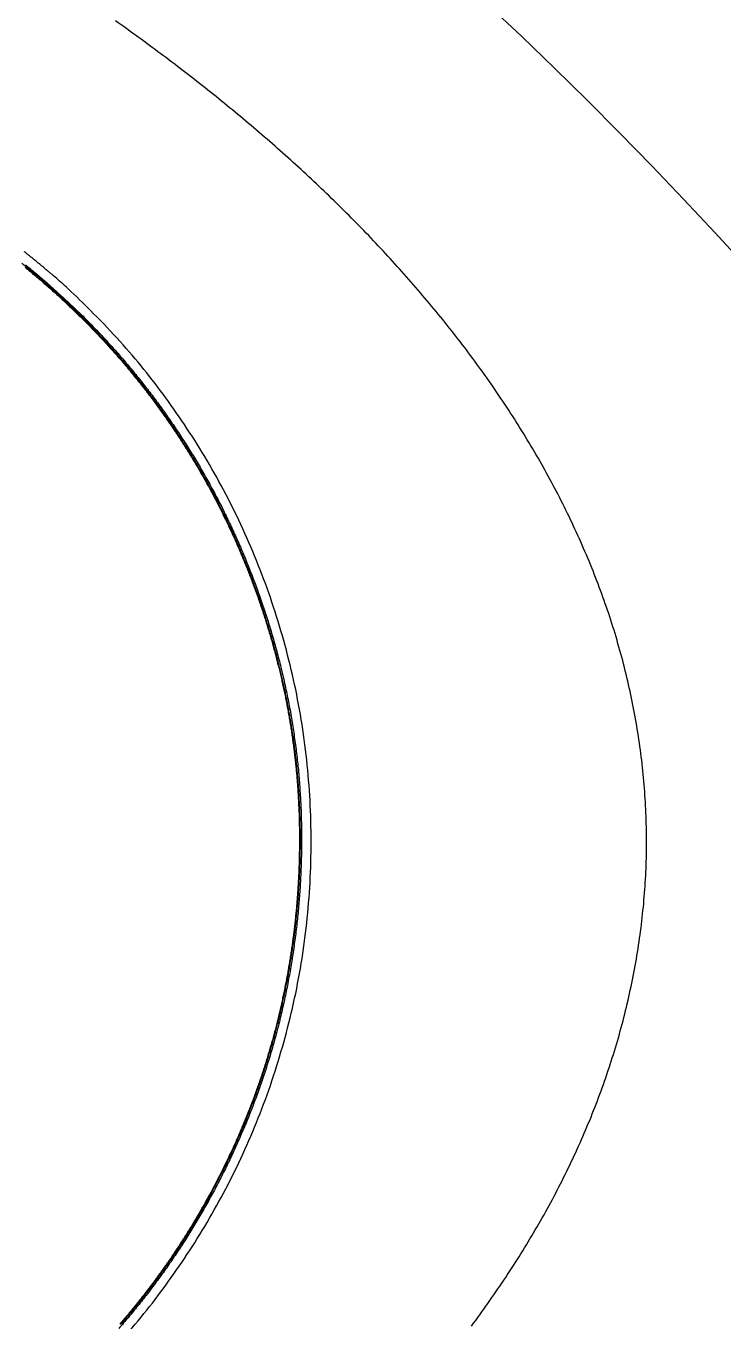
# Model space of a CAD drawing. Extents: x 956 to 1028, y 499 to 635.
# Drawn here: x 1004.22 to 1004.949, y 513.612 to 514.967 of the extents above; entities that cross this region are included whole.
import ezdxf

# ---------------------------------------------------------------- set-up
doc = ezdxf.new("R2010")
doc.units = 0
doc.header["$MEASUREMENT"] = 0
doc.layers.add('1', color=4, linetype='Continuous')
doc.layers.add('DIM', color=3, linetype='Continuous')

# ---------------------------------------------------------------- blocks, each defined once
blk = doc.blocks.new('1486201(2016_HS CONTROLS')
at = {"layer": '1', "linetype": 'Continuous'}
for points in [[(-8.5604, -0.5058, 0.005965), (-8.5433, -0.4821, 0.006213), (-8.5267, -0.4579, 0.006457), (-8.5108, -0.4333, 0.006762), (-8.4956, -0.4083, 0.007037), (-8.4811, -0.3829, 0.007351), (-8.4674, -0.357, 0.007633), (-8.4546, -0.3307, 0.007955), (-8.4426, -0.3041, 0.008249), (-8.4314, -0.277, 0.008589), (-8.4213, -0.2495, 0.008793), (-8.4121, -0.2217, 0.008934), (-8.4039, -0.1935, 0.009061), (-8.3968, -0.165, 0.009212), (-8.3907, -0.1363, 0.009367), (-8.3857, -0.1074, 0.009561), (-8.3819, -0.0784, 0.009759), (-8.3792, -0.0492, 0.010005), (-8.3777, -0.0199, 0.010204), (-8.3774, 0.0093, 0.010402), (-8.3784, 0.0386, 0.010369), (-8.3805, 0.0678, 0.010102), (-8.3838, 0.097, 0.009894), (-8.3883, 0.1259, 0.009696), (-8.3939, 0.1547, 0.009537), (-8.4005, 0.1833, 0.00938), (-8.4083, 0.2116, 0.009245), (-8.417, 0.2395, 0.009093), (-8.4268, 0.2671, 0.008886), (-8.4375, 0.2943, 0.008554), (-8.4492, 0.3212, 0.008271), (-8.4617, 0.3477, 0.007968), (-8.475, 0.3737, 0.007702), (-8.4891, 0.3994, 0.007409), (-8.504, 0.4246, 0.00716), (-8.5196, 0.4494, 0.006892), (-8.5359, 0.4738, 0.006662), (-8.5527, 0.4977, 0.006404), (-8.5702, 0.5212, 0.006177), (-8.5883, 0.5443, 0.005926), (-8.6069, 0.5669, 0.005703), (-8.626, 0.5891, 0.005455), (-8.6455, 0.6109, 0.005249), (-8.6655, 0.6323, 0.005031), (-8.686, 0.6533, 0.004862), (-8.7068, 0.6739, 0.004696), (-8.728, 0.6941, 0.004546), (-8.7496, 0.7139, 0.004376), (-8.7715, 0.7333, 0.004224), (-8.7937, 0.7524, 0.004054), (-8.8163, 0.7711, 0.003913), (-8.8391, 0.7895, 0.003765), (-8.8622, 0.8075, 0.003654), (-8.8855, 0.8252, 0.003548), (-8.9091, 0.8426, 0.003453), (-8.9329, 0.8596, 0.003343)], [(-9.0274, 0.6018, -0.00194), (-9.0227, 0.5979, -0.001939), (-9.018, 0.5941, -0.001939), (-9.0134, 0.5902, -0.001939), (-9.0088, 0.5863, -0.001938), (-9.0043, 0.5823, -0.001938), (-8.9997, 0.5783, -0.001938), (-8.9952, 0.5743, -0.001938), (-8.9907, 0.5702, -0.001939), (-8.9863, 0.5661, -0.001939), (-8.9819, 0.562, -0.00194), (-8.9775, 0.5578, -0.00194), (-8.9732, 0.5536, -0.001941), (-8.9689, 0.5494, -0.001942), (-8.9646, 0.5451, -0.001943), (-8.9604, 0.5408, -0.001944), (-8.9561, 0.5365, -0.001946), (-8.952, 0.5321, -0.001947), (-8.9478, 0.5277, -0.001949), (-8.9437, 0.5233, -0.00195), (-8.9397, 0.5188, -0.001952), (-8.9356, 0.5143, -0.001954), (-8.9316, 0.5098, -0.001956), (-8.9277, 0.5053, -0.001958), (-8.9237, 0.5007, -0.00196), (-8.9198, 0.4961, -0.00196), (-8.916, 0.4914, -0.001959), (-8.9122, 0.4867, -0.001958), (-8.9084, 0.482, -0.001957), (-8.9046, 0.4773, -0.001957), (-8.9009, 0.4725, -0.001956), (-8.8973, 0.4677, -0.001956), (-8.8936, 0.4629, -0.001956), (-8.89, 0.458, -0.001956), (-8.8865, 0.4531, -0.001956), (-8.883, 0.4482, -0.001956), (-8.8795, 0.4433, -0.001956), (-8.8761, 0.4383, -0.001957), (-8.8727, 0.4333, -0.001957), (-8.8693, 0.4283, -0.001958), (-8.866, 0.4233, -0.001959), (-8.8627, 0.4182, -0.00196), (-8.8595, 0.4131, -0.001961), (-8.8563, 0.408, -0.001962), (-8.8531, 0.4028, -0.001963), (-8.85, 0.3976, -0.001965), (-8.8469, 0.3924, -0.001966), (-8.8439, 0.3872, -0.001968), (-8.8409, 0.382, -0.00197), (-8.8379, 0.3767, -0.001972), (-8.835, 0.3714, -0.001973), (-8.8321, 0.3661, -0.001977), (-8.8293, 0.3608, -0.001985), (-8.8265, 0.3554, -0.00198), (-8.8238, 0.35, -0.001959), (-8.8211, 0.3446, -0.001941), (-8.8184, 0.3392, -0.001918), (-8.8158, 0.3337, -0.00191), (-8.8132, 0.3283, -0.001913), (-8.8107, 0.3228, -0.001914), (-8.8082, 0.3173, -0.001911), (-8.8058, 0.3118, -0.001909), (-8.8034, 0.3062, -0.001908), (-8.801, 0.3007, -0.001907), (-8.7987, 0.2951, -0.001906), (-8.7964, 0.2895, -0.001905), (-8.7942, 0.2839, -0.001905), (-8.792, 0.2782, -0.001904), (-8.7898, 0.2726, -0.001904), (-8.7877, 0.2669, -0.001903), (-8.7857, 0.2613, -0.001903), (-8.7836, 0.2556, -0.001903), (-8.7817, 0.2499, -0.001903), (-8.7797, 0.2441, -0.001903), (-8.7778, 0.2384, -0.001903), (-8.776, 0.2326, -0.001904), (-8.7742, 0.2269, -0.001904), (-8.7725, 0.2211, -0.001905), (-8.7707, 0.2153, -0.001905), (-8.7691, 0.2095, -0.001906), (-8.7675, 0.2037, -0.001909), (-8.7659, 0.1978, -0.001908), (-8.7644, 0.192, -0.001903), (-8.7629, 0.1861, -0.001913), (-8.7614, 0.1803, -0.00194), (-8.76, 0.1744, -0.001963), (-8.7587, 0.1685, -0.001987), (-8.7574, 0.1626, -0.001996), (-8.7561, 0.1567, -0.001994), (-8.7549, 0.1508, -0.001995), (-8.7538, 0.1449, -0.002), (-8.7527, 0.1389, -0.002003), (-8.7516, 0.133, -0.002006), (-8.7506, 0.127, -0.002009), (-8.7496, 0.1211, -0.002013), (-8.7487, 0.1151, -0.002017), (-8.7478, 0.1091, -0.002022), (-8.747, 0.1031, -0.002025), (-8.7462, 0.0971, -0.002028), (-8.7455, 0.0911, -0.002034), (-8.7448, 0.0851, -0.002044), (-8.7442, 0.0791, -0.002041), (-8.7436, 0.0731, -0.002025), (-8.7431, 0.0671, -0.002006), (-8.7426, 0.0611, -0.001982), (-8.7422, 0.055, -0.00197), (-8.7418, 0.049, -0.001967), (-8.7415, 0.043, -0.001962), (-8.7412, 0.0369, -0.001954), (-8.7409, 0.0309, -0.001947), (-8.7408, 0.0249, -0.001941), (-8.7406, 0.0188, -0.001936), (-8.7405, 0.0128, -0.001931), (-8.7405, 0.0068, -0.001924), (-8.7404, 0.0007, -0.001912), (-8.7405, -0.0053, -0.001905), (-8.7406, -0.0114, -0.001899), (-8.7407, -0.0174, -0.001897), (-8.7409, -0.0234, -0.001898), (-8.7411, -0.0295, -0.001898), (-8.7414, -0.0355, -0.001898), (-8.7417, -0.0415, -0.001898), (-8.7421, -0.0476, -0.001898), (-8.7425, -0.0536, -0.001898), (-8.7429, -0.0596, -0.001899), (-8.7434, -0.0657, -0.001899), (-8.744, -0.0717, -0.0019), (-8.7446, -0.0777, -0.0019), (-8.7452, -0.0837, -0.001901), (-8.7459, -0.0897, -0.001902), (-8.7466, -0.0957, -0.001903), (-8.7474, -0.1017, -0.001904), (-8.7482, -0.1077, -0.001906), (-8.7491, -0.1136, -0.001907), (-8.75, -0.1196, -0.001909), (-8.751, -0.1256, -0.00191), (-8.752, -0.1315, -0.001912), (-8.753, -0.1375, -0.001914), (-8.7541, -0.1434, -0.001916), (-8.7553, -0.1494, -0.001918), (-8.7564, -0.1553, -0.001923), (-8.7577, -0.1612, -0.001922), (-8.759, -0.1671, -0.001917), (-8.7603, -0.173, -0.00193), (-8.7617, -0.1789, -0.001965), (-8.7631, -0.1847, -0.001989), (-8.7645, -0.1906, -0.002008), (-8.766, -0.1964, -0.002012), (-8.7676, -0.2023, -0.002002), (-8.7692, -0.2081, -0.001997), (-8.7709, -0.2139, -0.001995), (-8.7726, -0.2197, -0.001992), (-8.7743, -0.2255, -0.001988), (-8.7761, -0.2313, -0.001985), (-8.7779, -0.237, -0.001982), (-8.7798, -0.2428, -0.00198), (-8.7818, -0.2485, -0.001977), (-8.7837, -0.2542, -0.001974), (-8.7858, -0.2599, -0.001972), (-8.7878, -0.2656, -0.00197), (-8.7899, -0.2712, -0.001967), (-8.7921, -0.2769, -0.001965), (-8.7943, -0.2825, -0.001963), (-8.7965, -0.2881, -0.001962), (-8.7988, -0.2937, -0.00196), (-8.8012, -0.2993, -0.001959), (-8.8035, -0.3048, -0.001957), (-8.8059, -0.3104, -0.001956), (-8.8084, -0.3159, -0.001955), (-8.8109, -0.3214, -0.001954), (-8.8135, -0.3268, -0.001952), (-8.8161, -0.3323, -0.001953), (-8.8187, -0.3377, -0.001956), (-8.8214, -0.3431, -0.00195), (-8.8241, -0.3485, -0.001933), (-8.8268, -0.3539, -0.001921), (-8.8297, -0.3593, -0.001911), (-8.8325, -0.3646, -0.001909), (-8.8354, -0.3699, -0.001914), (-8.8383, -0.3752, -0.001916), (-8.8413, -0.3805, -0.001918), (-8.8443, -0.3857, -0.00192), (-8.8473, -0.3909, -0.001922), (-8.8504, -0.3961, -0.001925), (-8.8535, -0.4013, -0.001927), (-8.8567, -0.4064, -0.00193), (-8.8599, -0.4115, -0.001933), (-8.8632, -0.4166, -0.001935), (-8.8664, -0.4217, -0.001939), (-8.8698, -0.4267, -0.001942), (-8.8731, -0.4318, -0.001945), (-8.8765, -0.4367, -0.001948), (-8.88, -0.4417, -0.001952), (-8.8835, -0.4466, -0.001956), (-8.887, -0.4516, -0.00196), (-8.8906, -0.4564, -0.001963), (-8.8941, -0.4613, -0.001968), (-8.8978, -0.4661, -0.001972), (-8.9015, -0.4709, -0.001976), (-8.9052, -0.4757, -0.00198), (-8.9089, -0.4804, -0.001985), (-8.9127, -0.4851, -0.00199), (-8.9165, -0.4898, -0.001997), (-8.9204, -0.4944, -0.001991), (-8.9243, -0.499, -0.001971), (-8.9282, -0.5036, -0.001959)], [(-8.9275, -0.5043, 0.001952), (-8.9235, -0.4997, 0.001959), (-8.9196, -0.4951, 0.001971), (-8.9158, -0.4904, 0.001991), (-8.9119, -0.4857, 0.001997), (-8.9081, -0.481, 0.001989), (-8.9044, -0.4763, 0.001984), (-8.9007, -0.4715, 0.00198), (-8.897, -0.4667, 0.001976), (-8.8933, -0.4619, 0.001972), (-8.8897, -0.457, 0.001968), (-8.8862, -0.4521, 0.001963), (-8.8827, -0.4472, 0.00196), (-8.8792, -0.4423, 0.001956), (-8.8757, -0.4373, 0.001952), (-8.8723, -0.4323, 0.001949), (-8.8689, -0.4273, 0.001945), (-8.8656, -0.4222, 0.001942), (-8.8623, -0.4172, 0.001939), (-8.8591, -0.4121, 0.001936), (-8.8559, -0.4069, 0.001933), (-8.8527, -0.4018, 0.00193), (-8.8496, -0.3966, 0.001927), (-8.8465, -0.3914, 0.001925), (-8.8434, -0.3862, 0.001922), (-8.8404, -0.3809, 0.00192), (-8.8374, -0.3757, 0.001918), (-8.8345, -0.3704, 0.001916), (-8.8316, -0.3651, 0.001914), (-8.8288, -0.3597, 0.001909), (-8.826, -0.3544, 0.001911), (-8.8232, -0.349, 0.001921), (-8.8205, -0.3436, 0.001933), (-8.8178, -0.3382, 0.00195), (-8.8152, -0.3327, 0.001956), (-8.8126, -0.3273, 0.001953), (-8.81, -0.3218, 0.001952), (-8.8075, -0.3163, 0.001954), (-8.805, -0.3108, 0.001955), (-8.8026, -0.3052, 0.001956), (-8.8002, -0.2997, 0.001957), (-8.7979, -0.2941, 0.001958), (-8.7956, -0.2885, 0.00196), (-8.7934, -0.2829, 0.001962), (-8.7912, -0.2772, 0.001963), (-8.789, -0.2716, 0.001965), (-8.7869, -0.2659, 0.001967), (-8.7848, -0.2602, 0.00197), (-8.7828, -0.2545, 0.001972), (-8.7808, -0.2488, 0.001974), (-8.7789, -0.2431, 0.001977), (-8.777, -0.2373, 0.00198), (-8.7752, -0.2316, 0.001982), (-8.7734, -0.2258, 0.001985), (-8.7716, -0.22, 0.001988), (-8.7699, -0.2142, 0.001992), (-8.7683, -0.2084, 0.001995), (-8.7666, -0.2025, 0.001997), (-8.7651, -0.1967, 0.002002), (-8.7636, -0.1908, 0.002012), (-8.7621, -0.185, 0.002008), (-8.7607, -0.1791, 0.001989), (-8.7593, -0.1732, 0.001965), (-8.758, -0.1673, 0.00193), (-8.7567, -0.1614, 0.001917), (-8.7555, -0.1555, 0.001922), (-8.7543, -0.1495, 0.001923), (-8.7531, -0.1436, 0.001918), (-8.752, -0.1377, 0.001916), (-8.751, -0.1317, 0.001914), (-8.75, -0.1257, 0.001912), (-8.749, -0.1198, 0.00191), (-8.7481, -0.1138, 0.001909), (-8.7472, -0.1078, 0.001907), (-8.7464, -0.1018, 0.001906), (-8.7456, -0.0958, 0.001904), (-8.7449, -0.0898, 0.001903), (-8.7442, -0.0838, 0.001902), (-8.7436, -0.0778, 0.001901), (-8.743, -0.0718, 0.0019), (-8.7424, -0.0657, 0.0019), (-8.7419, -0.0597, 0.001899), (-8.7415, -0.0537, 0.001899), (-8.7411, -0.0476, 0.001898), (-8.7407, -0.0416, 0.001898), (-8.7404, -0.0356, 0.001898), (-8.7401, -0.0295, 0.001898), (-8.7399, -0.0235, 0.001898), (-8.7397, -0.0174, 0.001898), (-8.7396, -0.0114, 0.001897), (-8.7395, -0.0053, 0.001899), (-8.7395, 0.0007, 0.001904), (-8.7395, 0.0068, 0.001912), (-8.7395, 0.0128, 0.001924), (-8.7396, 0.0189, 0.001931), (-8.7398, 0.0249, 0.001936), (-8.74, 0.0309, 0.001941), (-8.7402, 0.037, 0.001947), (-8.7405, 0.043, 0.001954), (-8.7408, 0.0491, 0.001962), (-8.7412, 0.0551, 0.001967), (-8.7416, 0.0611, 0.00197), (-8.7421, 0.0672, 0.001982), (-8.7426, 0.0732, 0.002006), (-8.7432, 0.0792, 0.002025), (-8.7438, 0.0852, 0.002041), (-8.7445, 0.0912, 0.002044), (-8.7452, 0.0973, 0.002034), (-8.746, 0.1032, 0.002028), (-8.7468, 0.1092, 0.002025), (-8.7477, 0.1152, 0.002021), (-8.7486, 0.1212, 0.002017), (-8.7496, 0.1272, 0.002013), (-8.7506, 0.1331, 0.002009), (-8.7517, 0.1391, 0.002006), (-8.7528, 0.145, 0.002003), (-8.7539, 0.151, 0.001999), (-8.7552, 0.1569, 0.001995), (-8.7564, 0.1628, 0.001994), (-8.7577, 0.1687, 0.001996), (-8.7591, 0.1746, 0.001987), (-8.7605, 0.1805, 0.001963), (-8.7619, 0.1864, 0.00194), (-8.7634, 0.1922, 0.001912), (-8.7649, 0.1981, 0.001902), (-8.7665, 0.2039, 0.001908), (-8.7681, 0.2098, 0.001909), (-8.7698, 0.2156, 0.001906), (-8.7715, 0.2214, 0.001905), (-8.7733, 0.2272, 0.001905), (-8.7751, 0.2329, 0.001904), (-8.7769, 0.2387, 0.001904), (-8.7788, 0.2444, 0.001903), (-8.7807, 0.2502, 0.001903), (-8.7827, 0.2559, 0.001903), (-8.7847, 0.2616, 0.001903), (-8.7868, 0.2673, 0.001903), (-8.7889, 0.273, 0.001903), (-8.791, 0.2786, 0.001904), (-8.7932, 0.2842, 0.001904), (-8.7955, 0.2899, 0.001905), (-8.7978, 0.2955, 0.001905), (-8.8001, 0.3011, 0.001906), (-8.8024, 0.3066, 0.001907), (-8.8048, 0.3122, 0.001908), (-8.8073, 0.3177, 0.001909), (-8.8098, 0.3232, 0.001911), (-8.8123, 0.3287, 0.001914), (-8.8149, 0.3342, 0.001913), (-8.8175, 0.3396, 0.00191), (-8.8202, 0.3451, 0.001918), (-8.8229, 0.3505, 0.001941), (-8.8256, 0.3559, 0.001959), (-8.8284, 0.3612, 0.00198), (-8.8312, 0.3666, 0.001985), (-8.8341, 0.3719, 0.001977), (-8.837, 0.3772, 0.001973), (-8.84, 0.3825, 0.001972), (-8.843, 0.3877, 0.00197), (-8.846, 0.3929, 0.001968), (-8.8491, 0.3982, 0.001966), (-8.8522, 0.4033, 0.001965), (-8.8554, 0.4085, 0.001963), (-8.8586, 0.4136, 0.001962), (-8.8619, 0.4187, 0.001961), (-8.8651, 0.4238, 0.00196), (-8.8685, 0.4289, 0.001959), (-8.8718, 0.4339, 0.001958), (-8.8752, 0.4389, 0.001957), (-8.8787, 0.4439, 0.001957), (-8.8822, 0.4488, 0.001956), (-8.8857, 0.4537, 0.001956), (-8.8892, 0.4586, 0.001956), (-8.8928, 0.4635, 0.001956), (-8.8965, 0.4683, 0.001956), (-8.9001, 0.4731, 0.001956), (-8.9039, 0.4779, 0.001956), (-8.9076, 0.4826, 0.001957), (-8.9114, 0.4874, 0.001957), (-8.9152, 0.492, 0.001958), (-8.9191, 0.4967, 0.001959), (-8.923, 0.5013, 0.00196), (-8.9269, 0.5059, 0.00196), (-8.9309, 0.5105, 0.001958), (-8.9349, 0.515, 0.001956), (-8.9389, 0.5195, 0.001954), (-8.943, 0.524, 0.001952), (-8.9471, 0.5284, 0.00195), (-8.9513, 0.5328, 0.001949), (-8.9554, 0.5372, 0.001947), (-8.9596, 0.5415, 0.001946), (-8.9639, 0.5458, 0.001945), (-8.9682, 0.5501, 0.001943), (-8.9725, 0.5544, 0.001941), (-8.9768, 0.5586, 0.001942), (-8.9812, 0.5627, 0.001944), (-8.9856, 0.5669, 0.001939), (-8.9901, 0.571, 0.001926), (-8.9945, 0.575, 0.001943), (-8.9991, 0.5791, 0.001982), (-9.0036, 0.5831, 0.001925), (-9.0082, 0.587, 0.001798), (-9.0127, 0.5909, 0.001984), (-9.0174, 0.5949, 0.002366), (-9.0222, 0.5988, 0.001796), (-9.0268, 0.6025, 0.000616), (-9.0309, 0.6059, 0.002534)], [(-9.027, 0.6043, -0.000262), (-9.0263, 0.6038, -0.000262), (-9.0257, 0.6032, -0.000262), (-9.025, 0.6027, -0.000262), (-9.0244, 0.6022, -0.000262), (-9.0238, 0.6017, -0.000262), (-9.0231, 0.6012, -0.000262), (-9.0225, 0.6007, -0.000262), (-9.0219, 0.6002, -0.000262), (-9.0213, 0.5996, -0.000262), (-9.0206, 0.5991, -0.000262), (-9.02, 0.5986, -0.000262), (-9.0194, 0.5981, -0.000262), (-9.0187, 0.5976, -0.000262), (-9.0181, 0.597, -0.000262), (-9.0175, 0.5965, -0.000262), (-9.0168, 0.596, -0.000262), (-9.0162, 0.5955, -0.000262), (-9.0156, 0.5949, -0.000262), (-9.015, 0.5944, -0.000262), (-9.0143, 0.5939, -0.000262), (-9.0137, 0.5934, -0.000263), (-9.0131, 0.5928, -0.000262), (-9.0125, 0.5923, -0.000258), (-9.0119, 0.5918, -0.000263), (-9.0112, 0.5913, -0.000277), (-9.0106, 0.5907, -0.000258), (-9.01, 0.5902, -0.000207), (-9.0094, 0.5897, -0.000282), (-9.0087, 0.5891, -0.000471), (-9.0081, 0.5886, -0.000234), (-9.0075, 0.5881, 0.000456), (-9.007, 0.5876, -0.000483), (-9.0063, 0.587, -0.002023), (-9.0053, 0.5862, 0.000082), (-9.005, 0.586), (-9.0058, 0.5867, -0.001758), (-9.0035, 0.5846, -0.004083), (-8.9942, 0.5763, -0.001539), (-8.9819, 0.565, -0.004006), (-8.9707, 0.5544, -0.006507), (-8.9604, 0.544, -0.005186), (-8.9499, 0.5332, -0.004139), (-8.9394, 0.5219, -0.004834), (-8.9291, 0.5104, -0.005206), (-8.9191, 0.4986, -0.005013), (-8.9092, 0.4865, -0.004929), (-8.8994, 0.4742, -0.00505), (-8.8899, 0.4616, -0.005117), (-8.8806, 0.4487, -0.005144), (-8.8715, 0.4356, -0.00517), (-8.8626, 0.4221, -0.005228), (-8.8539, 0.4084, -0.005273), (-8.8455, 0.3945, -0.005336), (-8.8373, 0.3803, -0.005353), (-8.8294, 0.3658, -0.005357), (-8.8218, 0.3511, -0.005341), (-8.8145, 0.3361, -0.005324), (-8.8074, 0.3209, -0.005309), (-8.8006, 0.3055, -0.005311), (-8.7942, 0.2899, -0.00531), (-8.788, 0.274, -0.005322), (-8.7821, 0.258, -0.005329), (-8.7766, 0.2417, -0.005347), (-8.7714, 0.2253, -0.005374), (-8.7665, 0.2087, -0.005435), (-8.762, 0.192, -0.005496), (-8.7579, 0.1751, -0.005585), (-8.7541, 0.1581, -0.005674), (-8.7507, 0.1409, -0.005795), (-8.7478, 0.1237, -0.005871), (-8.7452, 0.1064, -0.005928), (-8.743, 0.0889, -0.00591), (-8.7412, 0.0715, -0.005815), (-8.7399, 0.0539, -0.005747), (-8.7389, 0.0363, -0.005693), (-8.7384, 0.0187, -0.005646), (-8.7382, 0.0011, -0.005599), (-8.7385, -0.0165, -0.005565), (-8.7391, -0.0341, -0.005534), (-8.7401, -0.0517, -0.005513), (-8.7415, -0.0692, -0.005497), (-8.7433, -0.0867, -0.00549), (-8.7455, -0.1041, -0.005489), (-8.7481, -0.1214, -0.005497), (-8.751, -0.1387, -0.005511), (-8.7543, -0.1558, -0.005532), (-8.758, -0.1728, -0.005559), (-8.762, -0.1897, -0.0056), (-8.7664, -0.2064, -0.005654), (-8.7712, -0.223, -0.005692), (-8.7764, -0.2394, -0.005708), (-8.7819, -0.2556, -0.005683), (-8.7877, -0.2717, -0.005595), (-8.7939, -0.2875, -0.005534), (-8.8004, -0.3031, -0.005471), (-8.8072, -0.3185, -0.005423), (-8.8143, -0.3337, -0.005365), (-8.8217, -0.3487, -0.005324), (-8.8294, -0.3635, -0.005277), (-8.8374, -0.378, -0.005247), (-8.8456, -0.3922, -0.005209), (-8.854, -0.4063, -0.00519), (-8.8627, -0.42, -0.005166), (-8.8717, -0.4335, -0.005157), (-8.8808, -0.4467, -0.005141), (-8.8902, -0.4596, -0.005152), (-8.8997, -0.4723, -0.00516), (-8.9095, -0.4846, -0.005167), (-8.9194, -0.4967, -0.005177), (-8.9295, -0.5084, -0.005225)], [(-8.9281, -0.522, 0.010516), (-8.9031, -0.4928, 0.014573), (-8.8802, -0.4629, 0.012641), (-8.8581, -0.4311, 0.011201), (-8.837, -0.3974, 0.012437), (-8.8175, -0.3623, 0.013091), (-8.7996, -0.3258, 0.012943), (-8.7835, -0.2881, 0.012892), (-8.7692, -0.2491, 0.013168), (-8.7569, -0.209, 0.013304), (-8.7466, -0.1681, 0.013391), (-8.7386, -0.1265, 0.013436), (-8.7328, -0.0843, 0.013521), (-8.7294, -0.0416, 0.013555), (-8.7282, 0.0011, 0.013576), (-8.7294, 0.0439, 0.013576), (-8.7328, 0.0865, 0.013555), (-8.7386, 0.1288, 0.013521), (-8.7466, 0.1704, 0.013436), (-8.7569, 0.2113, 0.013391), (-8.7692, 0.2514, 0.013304), (-8.7835, 0.2903, 0.013168), (-8.7996, 0.3281, 0.012892), (-8.8175, 0.3646, 0.012943), (-8.837, 0.3997, 0.013092), (-8.8581, 0.4333, 0.012437), (-8.8802, 0.4652, 0.0112), (-8.9031, 0.495, 0.012642), (-8.9281, 0.5242, 0.014574), (-8.9557, 0.5532, 0.010515), (-8.9795, 0.5765, 0.006875), (-8.9931, 0.589, 0.010551), (-8.9992, 0.5942, 0.01032), (-9.0014, 0.596, -0.010645), (-9.0022, 0.5967, -0.002276), (-9.0036, 0.5979, 0.006661), (-9.0053, 0.5993, 0.000781), (-9.0068, 0.6006, -0.000393), (-9.0083, 0.6019, 0.000585), (-9.0098, 0.6031, 0.000872), (-9.0113, 0.6044, 0.000637), (-9.0129, 0.6057, 0.000577), (-9.0144, 0.6069, 0.000627), (-9.0159, 0.6082, 0.00064), (-9.0175, 0.6095, 0.000629), (-9.019, 0.6107, 0.000626), (-9.0206, 0.612, 0.000628), (-9.0221, 0.6132, 0.000629), (-9.0237, 0.6144, 0.00063), (-9.0252, 0.6157, 0.000628), (-9.0268, 0.6169, 0.000624), (-9.0283, 0.6181, 0.00063)]]:
    blk.add_lwpolyline(points, format="xyb", dxfattribs=at)
blk = doc.blocks.new('2018 HOT SPOT SX')
at = {"layer": '1', "color": 3, "linetype": 'Continuous'}
blk.add_arc((45.618, -0.6491), 4.6694, 13.2862, 166.7138, dxfattribs=at)
at = {"layer": 'DIM'}
blk.add_blockref('1486201(2016_HS CONTROLS', (57.3501, 1.8854), dxfattribs=at)

msp = doc.modelspace()

# ---------------------------------------------------------------- block references
at = {"layer": '1'}
msp.add_blockref('2018 HOT SPOT SX', (955.8964, 512.2273), dxfattribs=at)

doc.saveas('drawing.dxf')
